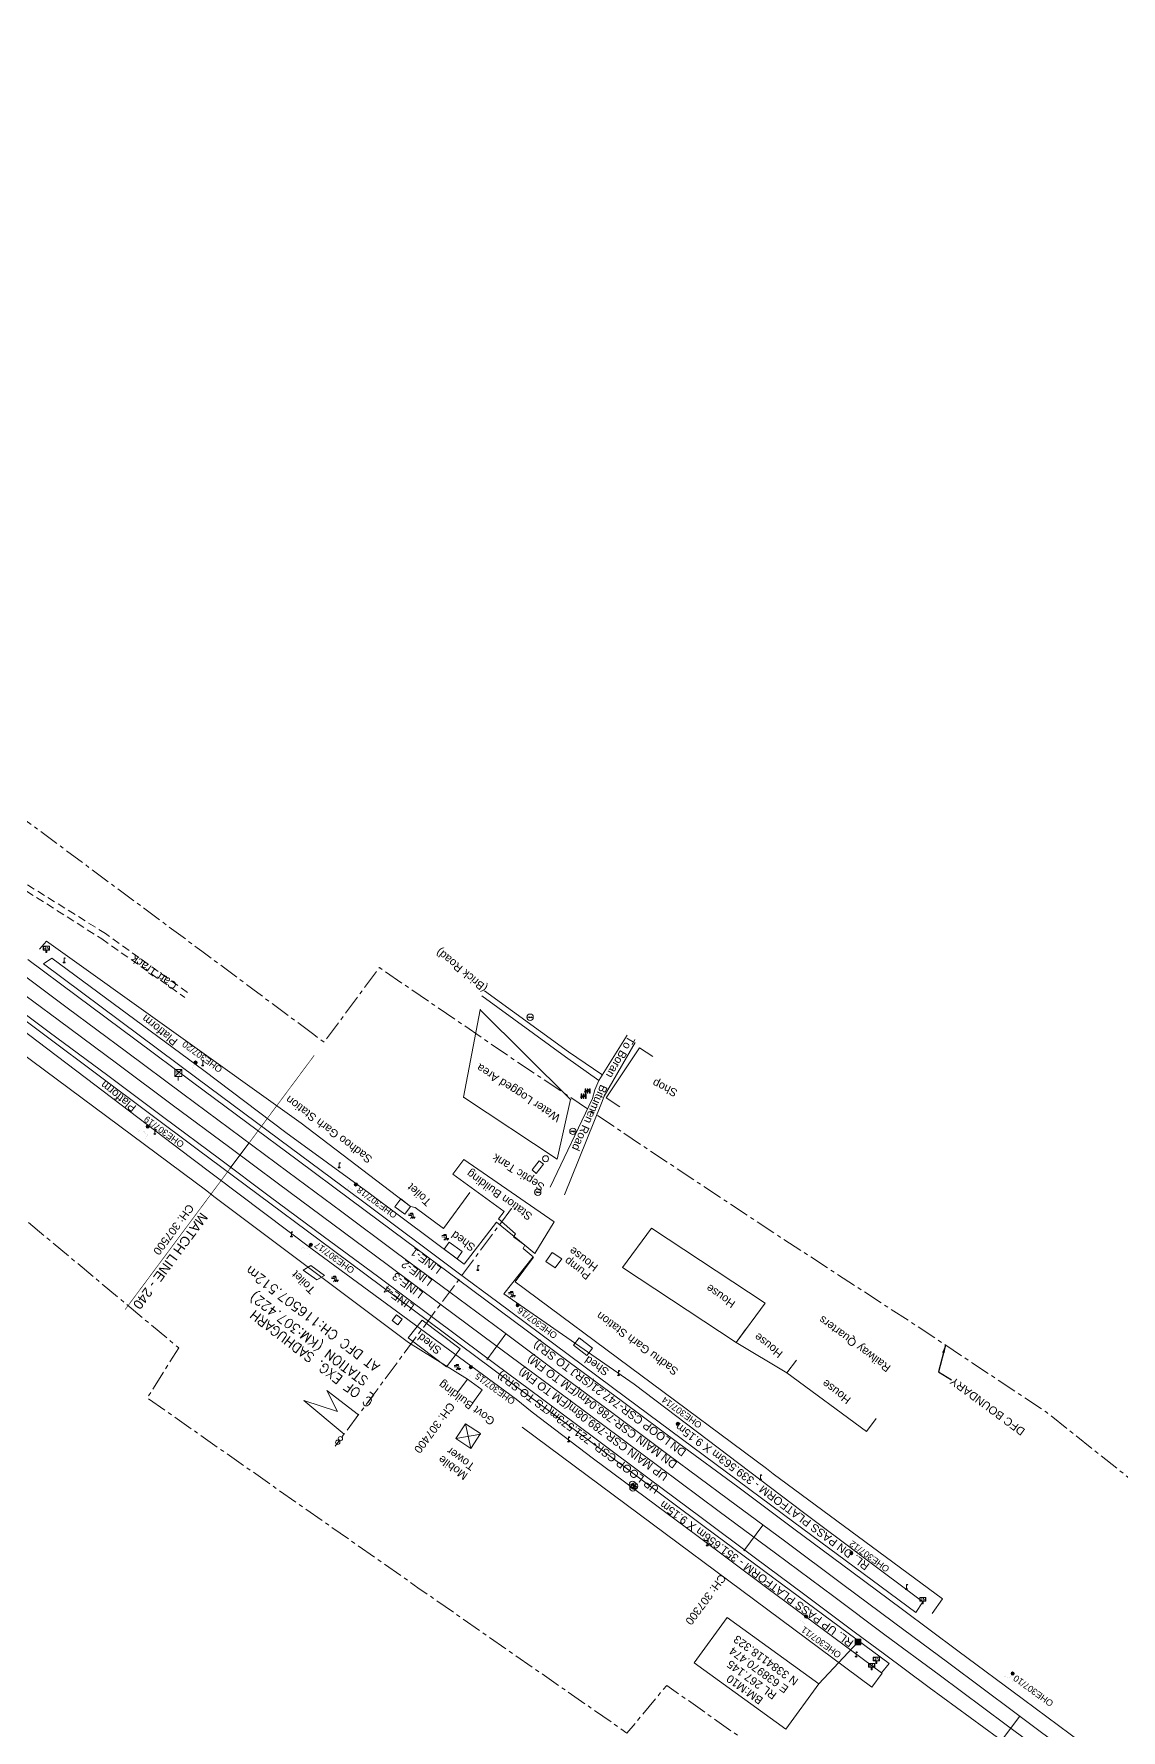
# Model space of a CAD drawing. Header units: metres. Extents: x 628572 to 650094, y 3375792 to 3391117.
# Drawn here: x 638713 to 639053, y 3384091 to 3384621 of the extents above; entities that cross this region are included whole.
import ezdxf
from ezdxf.enums import TextEntityAlignment as Align

# ---------------------------------------------------------------- set-up
doc = ezdxf.new("R2010")
doc.units = ezdxf.units.M
doc.header["$MEASUREMENT"] = 0
for name, pattern in [('CENTER', [2, 1.25, -0.25, 0.25, -0.25]), ('DASHED', [0.75, 0.5, -0.25]), ('PHANTOM2', [1.25, 0.625, -0.125, 0.125, -0.125, 0.125, -0.125])]:
    doc.linetypes.add(name, pattern=pattern)
for name, color, linetype, lineweight in [('Bench_Mark', 7, 'Continuous', 0), ('Cart Track', 34, 'Continuous', 0), ('Commercial Building Pucca', 251, 'Continuous', 0), ('DFCC BOUNDARY', 6, 'CENTER', 0), ('Electric Pole', 251, 'Continuous', 0), ('Existing Chainage', 7, 'Continuous', 0), ('Existing IR Track', 143, 'Continuous', 0), ('Existing Railway Boundary', 7, 'CENTER', 0), ('Govt buliding', 251, 'Continuous', 0), ('Grill', 251, 'Continuous', 0), ('Lamp_Post', 7, 'Continuous', 0), ('MATCH LINE', 7, 'Continuous', 0), ('Name Board', 251, 'Continuous', 0), ('OHE MAST', 8, 'Continuous', 0), ('Platform', 251, 'Continuous', 0), ('Residential Building Pucca', 251, 'Continuous', 0), ('Residential Building Semipucca', 251, 'Continuous', 0), ("SADHUGARH STN SRJ's", 251, 'Continuous', 0), ('Shed', 251, 'Continuous', 0), ('Subroad Edge', 34, 'Continuous', 0), ('Tank', 7, 'Continuous', 0), ('Tap', 8, 'Continuous', 0), ('Text', 251, 'Continuous', 0), ('TOPOSTYLEREMARK', 251, 'Continuous', 0), ('Tower', 7, 'Continuous', 0), ('Transformer', 251, 'Continuous', 0), ('Water Logged Area', 5, 'Continuous', 0), ('WL', 7, 'Continuous', 0)]:
    doc.layers.add(name, color=color, linetype=linetype, lineweight=lineweight)
doc.styles.add('CUT-FILL', font='cut-fill.shx', dxfattribs={"height": 2})
doc.styles.add('NB', font='swissbo.ttf', dxfattribs={"height": 1.5})
doc.styles.add('notes', font='romans.shx', dxfattribs={"height": 2})
doc.styles.add('ROMANT', font='romant__.ttf')
doc.styles.get("Standard").update_dxf_attribs({"font": 'arial.ttf'})
doc.styles.add('Style-Arial', font='arial.ttf')
doc.styles.add('Text', font='arial.ttf', dxfattribs={"height": 2})
doc.dimstyles.new('ISO-25', dxfattribs={"dimtxt": 2.5, "dimasz": 2.5, "dimexe": 1.25, "dimexo": 0.625, "dimtad": 1, "dimtxsty": 'Standard', "dimcen": 2.5, "dimadec": 0, "dimazin": 0, "dimtfac": 1, "dimtmove": 0, "dimatfit": 3, "dimfxl": 1, "dimarcsym": 0})

# ---------------------------------------------------------------- blocks, each defined once
blk = doc.blocks.new('EP')
blk.add_hatch(color=8).paths.add_polyline_path([(0.31, -0.24), (0.31, 0), (-0.31, -0.19), (-0.31, 0.07), (-0.93, -0.01), (-0.21, 0.16), (-0.21, -0.05), (0.43, 0.15), (0.41, -0.1), (0.94, -0.01)])
at = {"color": 8}
for p, q in [((-0.93, -0.01), (-0.21, 0.16)), ((-0.31, 0.07), (-0.93, -0.01)), ((-0.31, -0.19), (-0.31, 0.07)), ((0.31, 0), (-0.31, -0.19)), ((-0.21, 0.16), (-0.21, -0.05)), ((-0.21, -0.05), (0.43, 0.15)), ((0.31, -0.24), (0.31, 0)), ((0.43, 0.15), (0.41, -0.1)), ((0.94, -0.01), (0.31, -0.24)), ((0.41, -0.1), (0.94, -0.01))]:
    blk.add_line(p, q, dxfattribs=at)
blk.add_circle((0, 0), 1, dxfattribs=at)
blk = doc.blocks.new('LP')
at = {"flags": 128}
for points in [[(0, 0), (0, 1.5)], [(0.25, 1.35), (0.44, 1.35)]]:
    blk.add_lwpolyline(points, dxfattribs=at)
for centre, radius, start, end in [((0.07, 0.99), 0.519, 57.6425, 97.3165), ((0.34, 1.33), 0.094, 11.7012, 168.0476)]:
    blk.add_arc(centre, radius, start, end)
at = {"extrusion": (0, 0, -1)}
blk.add_ellipse((0, 0.01), major_axis=(0.308, 0), ratio=0.400495, dxfattribs=at)
blk.add_ellipse((0.35, 1.36), major_axis=(0.0017, 0.0438), ratio=0.461056, start_param=1.74022, end_param=4.575836)
blk = doc.blocks.new('NB')
for p, q in [((-0.98, 0.82), (-0.98, 1.98)), ((-0.98, 1.98), (0.98, 1.98)), ((-0.98, 0.82), (0.98, 0.82)), ((-0.13, 0.82), (-0.13, 0)), ((-0.13, 0), (0.13, 0)), ((0.13, 0.82), (0.13, 0)), ((0.98, 1.98), (0.98, 0.82))]:
    blk.add_line(p, q)
at = {"style": 'NB', "width": 1.025371}
blk.add_text('NB', height=0.988, rotation=180, dxfattribs=at).set_placement((-0.02, 1.38), align=Align.MIDDLE_CENTER)
blk = doc.blocks.new('TAP')
at = {"layer": 'Tap', "color": 8}
for p, q in [((-0.32, 0), (0.32, 0)), ((-1.01, -0.33), (0.24, -0.33)), ((-1.01, -0.75), (-0.18, -0.75)), ((-0.37, -0.12), (-0.37, -0.05)), ((-0.1, -0.17), (-0.32, -0.17)), ((-0.05, -0.22), (-0.05, -0.33)), ((0.03, -0.95), (0.03, -1.32)), ((0.03, -1.32), (0.45, -1.32)), ((0.05, -0.22), (0.05, -0.33)), ((0.1, -0.17), (0.32, -0.17)), ((0.37, -0.12), (0.37, -0.05)), ((0.45, -0.54), (0.45, -1.32))]:
    blk.add_line(p, q, dxfattribs=at)
at = {"layer": 'Tap', "color": 8, "linetype": 'DASHED'}
for p, q in [((-0.37, -1.72), (0.03, -1.32)), ((0.24, -1.32), (0.24, -1.72)), ((0.85, -1.72), (0.45, -1.32))]:
    blk.add_line(p, q, dxfattribs=at)
at = {"layer": 'Tap', "color": 8}
for centre, radius, start, end in [((-0.32, -0.05), 0.0499, 90, 180), ((0.32, -0.05), 0.0499, 0, 90), ((-0.32, -0.12), 0.0499, 180, 270), ((-0.18, -0.95), 0.208, 0, 90), ((-0.1, -0.22), 0.0499, 0, 90), ((0.1, -0.22), 0.0499, 90, 180), ((0.24, -0.54), 0.208, 0, 90), ((0.32, -0.12), 0.0499, 270, 0)]:
    blk.add_arc(centre, radius, start, end, dxfattribs=at)
at = {"layer": 'Tap', "color": 8, "ltscale": 5, "style": 'notes'}
blk.add_text('TAP', height=0.25, rotation=180, dxfattribs=at).set_placement((1.12, -1.15, -147.73))
blk = doc.blocks.new('TRF')
blk.add_hatch(color=256).paths.add_polyline_path([(-0.18, -0.39), (0.02, 0.04), (-0.98, -0.29), (0.38, 0.42), (0.22, -0.04), (0.98, 0.09)])
for p, q in [((-0.69, 0.72), (-0.69, -0.72)), ((-0.52, 0.72), (-0.69, 0.72)), ((-0.52, -0.72), (-0.52, 0.72)), ((0, 0.72), (0, -0.72)), ((0.17, 0.72), (0, 0.72)), ((0.17, -0.72), (0.17, 0.72)), ((0.7, 0.72), (0.7, -0.72)), ((0.87, 0.72), (0.7, 0.72)), ((0.87, -0.72), (0.87, 0.72)), ((-0.69, -0.72), (-0.52, -0.72)), ((0, -0.72), (0.17, -0.72)), ((0.7, -0.72), (0.87, -0.72))]:
    blk.add_line(p, q)
at = {"flags": 128}
blk.add_lwpolyline([(0.22, -0.04), (0.38, 0.42), (-0.98, -0.29), (0.02, 0.04), (-0.18, -0.39), (0.98, 0.09), (0.22, -0.04)], close=True, dxfattribs=at)
blk = doc.blocks.new('WL')
at = {"layer": 'WL'}
for p, q in [((1.07, 3.42), (-1.06, 3.42)), ((-1.06, 3.42), (-1.06, 1.29)), ((-1.06, 1.29), (1.07, 1.29)), ((0, 1.29), (0, 0)), ((1.07, 1.29), (1.07, 3.42))]:
    blk.add_line(p, q, dxfattribs=at)
at = {"layer": 'WL', "flags": 128}
blk.add_lwpolyline([(-1.06, 1.29), (1.07, 3.42)], dxfattribs=at)
at = {"layer": 'WL', "char_height": 0.739, "attachment_point": 7, "rotation": 180, "line_spacing_factor": 0.6, "style": 'CUT-FILL'}
for s, insert in [('W', (-0.02, 2.94)), ('L', (0.5, 1.93))]:
    blk.add_mtext(s, dxfattribs=dict(at, insert=insert))
blk = doc.blocks.new('BM')
blk.add_hatch(color=256).paths.add_polyline_path([(-0.88, -0.88), (-0.88, 0.88), (0.88, 0.88), (0.88, -0.88)])
for p, q in [((0.88, 0.88), (-0.88, 0.88)), ((-0.88, 0.88), (-0.88, -0.88)), ((0.88, -0.88), (0.88, 0.88)), ((-0.88, -0.88), (0.88, -0.88))]:
    blk.add_line(p, q)
blk = doc.blocks.new('OHE MAST')
h = blk.add_hatch(color=256)
edge = h.paths.add_edge_path()
edge.add_arc((0, 0), 0.514, 0, 360)
at = {"const_width": 0.01, "flags": 128}
for points in [[(1.5, 3.5), (1.5, 2), (-1.5, 2), (-1.5, 3.5)], [(0, 2), (0, 0)]]:
    blk.add_lwpolyline(points, dxfattribs=at)
blk.add_circle((0, 0), 0.514)

msp = doc.modelspace()

# ---------------------------------------------------------------- linework, layer by layer
at = {"layer": 'Cart Track', "color": 88, "linetype": 'DASHED', "ltscale": 5}
for points in [[(638567.4901, 3384478.2548), (638566.9191, 3384454.8587), (638577.3276, 3384444.3359), (638642.2774, 3384397.5115), (638688.5458, 3384366.8863), (638734.1774, 3384337.8804), (638760.1681, 3384319.6063)], [(638761.0148, 3384321.1659), (638735.3783, 3384339.52), (638689.567, 3384368.2265), (638643.2486, 3384398.8618), (638578.4132, 3384445.4939), (638570.0579, 3384453.4241), (638570.4374, 3384478.2203)]]:
    msp.add_lwpolyline(points, dxfattribs=at)
at = {"layer": 'Commercial Building Pucca', "flags": 128}
msp.add_lwpolyline([(638895.9877, 3384285.4458), (638891.8132, 3384288.1957), (638902.1492, 3384303.8865), (638906.3238, 3384301.1365)], dxfattribs=at)
at = {"layer": 'DFCC BOUNDARY', "ltscale": 5, "flags": 128}
for points in [[(638800.4356, 3384308.0183), (638800.0709, 3384308.2903), (638782.9098, 3384321.0311), (638765.4346, 3384334.0645), (638746.7681, 3384347.8893), (638731.6626, 3384359.1392), (638714.8066, 3384371.6463), (638702.9844, 3384380.333), (638686.8607, 3384392.3553), (638671.2432, 3384403.9352), (638654.9377, 3384416.0699), (638633.31, 3384432.0831), (638616.9435, 3384444.2364), (638598.9144, 3384457.6713), (638582.2593, 3384470.0107), (638567.7486, 3384480.8537), (638550.9406, 3384493.3327), (638542.8429, 3384499.3068), (638525.605, 3384512.1591), (638512.7428, 3384521.713), (638504.2228, 3384528.0973), (638522.1163, 3384552.1771), (638518.1846, 3384555.1232), (638514.2321, 3384558.034), (638502.8078, 3384566.537), (638489.0841, 3384576.7696), (638484.2493, 3384580.3202), (638469.0821, 3384591.6224), (638453.673, 3384603.0822), (638442.7887, 3384611.1681), (638436.9671, 3384615.5207), (638433.1239, 3384618.3643), (638422.6768, 3384626.15), (638421.7616, 3384626.841), (638416.9885, 3384630.396), (638413.1012, 3384633.2849), (638408.3574, 3384636.8252), (638390.9872, 3384649.7597), (638375.2051, 3384661.4992), (638359.3145, 3384673.3195), (638342.4009, 3384685.9192), (638325.1097, 3384698.8001), (638312.4131, 3384708.2627), (638299.5727, 3384717.8325), (638283.421, 3384729.8812), (638267.2814, 3384741.9209), (638251.6382, 3384753.5751), (638235.9993, 3384765.2261), (638224.0076, 3384774.1592), (638212.0144, 3384783.0934), (638207.7475, 3384786.2668), (638203.5953, 3384789.3812), (638201.3188, 3384791.0703), (638183.4175, 3384766.9966), (638170.7093, 3384776.4258), (638155.9545, 3384787.3756), (638141.3247, 3384798.3001), (638126.6118, 3384809.2868), (638111.8422, 3384820.247), (638097.0315, 3384831.2376), (638082.1528, 3384842.145), (638067.464, 3384852.9132), (638051.7008, 3384864.6071), (638035.8973, 3384876.3309), (638021.4774, 3384887.0878), (638006.9332, 3384897.9374), (637991.016, 3384909.7218), (637975.1911, 3384921.438), (637959.0599, 3384933.4393), (637942.934, 3384945.4368), (637927.2777, 3384957.0663), (637896.6047, 3384979.8664), (637881.4445, 3384991.1435), (637866.0852, 3385002.5538), (637850.6639, 3385014.01), (637835.2895, 3385025.4333), (637819.8923, 3385036.8737), (637804.6903, 3385048.163), (637789.5352, 3385059.4175), (637773.3954, 3385071.4282), (637757.1659, 3385083.5056), (637741.3046, 3385095.2664), (637725.4311, 3385107.0364), (637708.0351, 3385119.9738), (637693.5501, 3385130.7463), (637676.8901, 3385143.1092), (637663.2517, 3385153.2332), (637647.9996, 3385164.5636), (637617.174, 3385187.4675), (637616.877, 3385187.6879), (637600.9579, 3385199.5024), (637585.8584, 3385210.7298), (637570.6517, 3385222.0369), (637537.9694, 3385246.2774), (637522.2745, 3385257.9344), (637506.6669, 3385269.5267), (637479.5547, 3385289.98), (637466.4628, 3385299.5728), (637446.4408, 3385314.3812), (637438.6568, 3385320.3072), (637421.6722, 3385332.9187), (637405.0042, 3385345.2944), (637391.3085, 3385355.4492), (637377.8187, 3385365.4512), (637362.1473, 3385377.0924), (637346.5681, 3385388.6652), (637330.1083, 3385400.8842), (637313.6382, 3385413.1108), (637298.0148, 3385424.704), (637282.3872, 3385436.3004), (637266.9825, 3385447.7133), (637251.5791, 3385459.1253), (637235.8659, 3385470.8031), (637220.0563, 3385482.5526), (637205.6315, 3385493.266), (637191.1464, 3385504.0243), (637174.5115, 3385516.3649), (637157.9133, 3385528.6782), (637120.7262, 3385556.2716), (637104.0968, 3385568.6199), (637087.4257, 3385580.9991), (637070.6661, 3385593.4508), (637053.8324, 3385605.9673), (637034.2942, 3385620.4796), (637014.7653, 3385634.9851), (636998.1564, 3385647.3079), (636981.6015, 3385659.5906), (636969.1935, 3385668.7954), (636949.2535, 3385683.5931), (636936.4575, 3385693.0907), (636916.0981, 3385708.2022), (636899.9485, 3385720.1875), (636883.8755, 3385732.116), (636866.7664, 3385744.807), (636849.7275, 3385757.446), (636833.4569, 3385769.5225), (636817.1829, 3385781.6015), (636801.7437, 3385793.0709), (636786.3029, 3385804.5415), (636767.6725, 3385818.3509), (636749.0781, 3385832.1337), (636730.7948, 3385845.6945), (636712.5357, 3385859.2373), (636690.971, 3385875.2246), (636669.5582, 3385891.0993), (636647.3051, 3385907.5924), (636636.2611, 3385915.7926), (636652.5971, 3385937.795)], [(639330.3344, 3383899.5156), (639318.2605, 3383908.4746), (639330.1698, 3383924.5422), (639289.9442, 3383954.1409), (639249.4413, 3383983.465), (639208.9797, 3384012.5713), (639168.287, 3384041.646), (639127.3545, 3384070.5066), (639086.9912, 3384100.02), (639106.7272, 3384126.468), (639106.7272, 3384126.468), (639068.4496, 3384158.8483), (639029.3258, 3384190.0243), (638987.5451, 3384217.7937), (638945.5622, 3384245.1274), (638903.8458, 3384272.8226), (638862.2382, 3384300.6609), (638820.952, 3384328.8942), (638803.642, 3384305.6269), (638800.4356, 3384308.0183)]]:
    msp.add_lwpolyline(points, dxfattribs=at)
at = {"layer": 'Existing Chainage', "color": 7, "linetype": 'Continuous', "lineweight": 13, "flags": 128}
for points in [[(638774.2464, 3384266.1147), (638780.2154, 3384274.1379)], [(638854.5038, 3384206.4541), (638860.4701, 3384214.4792)], [(638934.7567, 3384146.7933), (638940.7233, 3384154.8183)], [(639014.9891, 3384087.1247), (639020.9653, 3384095.1425)]]:
    msp.add_lwpolyline(points, dxfattribs=at)
at = {"layer": 'Existing IR Track'}
for points in [[(638711.136, 3384331.4027), (638726.1682, 3384320.1586), (638744.9951, 3384306.2249), (638762.5913, 3384293.0972), (638779.5128, 3384280.5411), (638795.2377, 3384268.8267), (638812.0156, 3384256.3986), (638829.0753, 3384243.6982), (638845.6656, 3384231.3991), (638862.7436, 3384218.6884), (638880.2311, 3384205.7088), (638896.864, 3384193.3871), (638914.4477, 3384180.3103), (638932.8699, 3384166.6913), (638950.4143, 3384153.6113), (638968.5144, 3384140.1996), (638984.3646, 3384128.3992), (639001.6687, 3384115.5685), (639022.1876, 3384100.3468), (639040.3753, 3384086.7935)], [(639013.9678, 3384088.42), (638992.6772, 3384104.0791), (638978.3197, 3384114.7664), (638969.7072, 3384121.1312), (638953.82, 3384133.0491), (638938.0197, 3384144.8114), (638921.4725, 3384157.1141), (638905.2147, 3384169.2526), (638888.6083, 3384181.6208), (638871.4781, 3384194.4284), (638853.7037, 3384207.6418), (638837.2182, 3384219.9407), (638820.3206, 3384232.4957), (638803.8252, 3384244.7589), (638786.53, 3384257.5702), (638770.9923, 3384269.1603), (638753.588, 3384282.1123), (638736.0672, 3384295.1665), (638717.8159, 3384308.7087), (638702.242, 3384320.3199)]]:
    msp.add_lwpolyline(points, dxfattribs=at)
at = {"layer": 'Existing IR Track', "flags": 128}
for points in [[(639037.7036, 3384082.6663), (639019.433, 3384096.2846), (638998.7852, 3384111.6764), (638981.5095, 3384124.4843), (638965.7129, 3384136.2533), (638947.4306, 3384149.8314), (638929.9645, 3384162.8174), (638911.4959, 3384176.5414), (638893.9092, 3384189.6313), (638877.3338, 3384201.9418), (638859.7747, 3384214.9962), (638842.8999, 3384227.5485), (638826.2202, 3384239.9226), (638809.2223, 3384252.6153), (638792.3709, 3384265.0947), (638759.5661, 3384289.5002), (638741.9794, 3384302.5731), (638723.35, 3384316.3861), (638708.3865, 3384327.5611)], [(639035.0014, 3384078.8373), (639016.7727, 3384092.398), (638995.8262, 3384107.9876), (638978.8633, 3384120.5643), (638962.8526, 3384132.4732), (638944.6254, 3384146.0035), (638927.0715, 3384159.0863), (638908.6302, 3384172.7647), (638891.0795, 3384185.847), (638874.4579, 3384198.1417), (638856.8927, 3384211.2218), (638840.2602, 3384223.6355), (638823.328, 3384236.2056), (638806.3969, 3384248.7617), (638789.3807, 3384261.3737), (638773.8041, 3384272.9907), (638756.6427, 3384285.7318), (638739.1881, 3384298.7499), (638720.5338, 3384312.5656), (638705.4126, 3384323.8272)]]:
    msp.add_lwpolyline(points, dxfattribs=at)
at = {"layer": 'Existing Railway Boundary', "ltscale": 5, "flags": 128}
msp.add_lwpolyline([(631983.38, 3389039.032), (631997.7807, 3389029.4226), (631998.0481, 3389028.4172), (632017.689, 3389013.381), (632054.7643, 3388986.9088), (632106.6339, 3388955.856), (632154.9467, 3388925.0992), (632230.8669, 3388875.9972), (632261.2753, 3388857.0709), (632290.5359, 3388840.2738), (632385.6616, 3388776.6365), (632400.5735, 3388766.5357), (632397.5375, 3388762.1235), (632395.5364, 3388759.1088), (632389.2973, 3388750.367), (632386.7075, 3388746.9674), (632380.0799, 3388739.4039), (632361.8258, 3388715.063), (632365.1364, 3388712.5802), (632373.8273, 3388706.8724), (632388.4278, 3388697.2834), (632403.5607, 3388687.3436), (632418.7904, 3388677.3402), (632434.5002, 3388667.0345), (632450.2517, 3388656.7014), (632466.7864, 3388645.8571), (632483.3195, 3388635.0137), (632501.7611, 3388622.9148), (632520.2525, 3388610.7831), (632536.8197, 3388599.9238), (632553.3588, 3388589.0829), (632565.8495, 3388580.885), (632578.4671, 3388572.604), (632596.9196, 3388560.5289), (632615.4939, 3388548.3741), (632635.6038, 3388535.295), (632652.8405, 3388523.9973), (632669.9946, 3388512.743), (632686.4084, 3388501.9869), (632696.8068, 3388495.1588), (632732.8678, 3388550.0585), (632815.552, 3388494.313), (632865.8266, 3388462.6693), (632954.7858, 3388408.1832), (633025.1519, 3388369.9037), (633056.7277, 3388353.8904), (633065.1399, 3388349.0145), (633088.5914, 3388328.9973), (633152.5885, 3388273.22), (633202.5468, 3388242.3953), (633264.4413, 3388204.6969), (633318.529, 3388171.7998), (633353.1394, 3388148.7029), (633406.9301, 3388112.3266), (633420.502, 3388103.4378), (633436.8123, 3388092.7008), (633466.2362, 3388073.356), (633479.8402, 3388064.4269), (633497.3225, 3388052.9837), (633514.7073, 3388041.6043), (633531.7969, 3388030.3277), (633546.129, 3388020.9518), (633562.4852, 3388010.2117), (633576.5949, 3388000.9466), (633594.4174, 3387989.2137), (633606.8568, 3387981.0241), (633607.7091, 3387982.3188), (633610.8424, 3387980.256), (633626.8506, 3387969.7582), (633642.9494, 3387959.201), (633660.1619, 3387947.8844), (633677.4438, 3387936.5221), (633693.0899, 3387926.2037), (633708.7685, 3387915.8637), (633726.0343, 3387904.4973), (633743.3468, 3387893.1002), (633758.2779, 3387883.3197), (633773.1647, 3387873.5681), (633789.2894, 3387862.9617), (633805.4356, 3387852.3412), (633820.4764, 3387842.4668), (633835.4704, 3387832.6232), (633852.0416, 3387821.7432), (633886.4734, 3387799.1411), (633904.4207, 3387787.3621), (633919.3393, 3387777.5707), (633934.3023, 3387767.7502), (633949.6629, 3387757.6969), (633964.9235, 3387747.7091), (633980.0551, 3387737.7098), (633995.2041, 3387727.6988), (634012.3387, 3387716.4289), (634029.3333, 3387705.2512), (634045.5362, 3387694.5849), (634061.6293, 3387683.9862), (634078.9907, 3387672.5929), (634096.3149, 3387661.224), (634113.1506, 3387650.1721), (634130.0059, 3387639.1072), (634145.8823, 3387628.6414), (634161.8963, 3387618.085), (634177.8703, 3387607.6107), (634193.7633, 3387597.1895), (634209.9993, 3387586.506), (634226.097, 3387575.9134), (634243.1652, 3387564.6955), (634260.1615, 3387553.5249), (634275.6177, 3387543.3646), (634291.1318, 3387533.1662), (634296.8083, 3387529.4449), (634291.9143, 3387522.0113), (634301.9583, 3387515.4268), (634317.7028, 3387505.1053), (634344.1271, 3387487.7818), (634370.6963, 3387470.3636), (634386.1901, 3387460.3813), (634401.9429, 3387450.229), (634426.4972, 3387434.0857), (634451.3792, 3387417.727), (634475.9114, 3387401.5928), (634500.3759, 3387385.5031), (634523.6732, 3387370.1555), (634547.0997, 3387354.7227), (634564.8006, 3387343.068), (634582.571, 3387331.3674), (634601.3879, 3387318.9723), (634620.2858, 3387306.5238), (634639.3106, 3387294.0156), (634658.1243, 3387281.6461), (634679.4814, 3387267.2836), (634702.026, 3387254.0413), (634712.9167, 3387246.4104), (634726.0042, 3387238.4627), (634737.8854, 3387230.0656), (634750.9438, 3387221.7267), (634764.9008, 3387212.4131), (634775.612, 3387204.6159), (634789.3703, 3387195.959), (634801.4607, 3387188.869), (634814.7172, 3387180.8194), (634815.4987, 3387180.2694), (634827.9598, 3387171.3498), (634840.5994, 3387164.128), (634854.2176, 3387155.5292), (634871.8787, 3387143.9515), (634877.6173, 3387139.7695), (634887.5373, 3387132.4757), (634902.4262, 3387121.5277), (634921.3448, 3387107.4791), (634940.6674, 3387093.1306), (634962.2421, 3387077.0753), (634984.1126, 3387060.8), (635000.5185, 3387048.6195), (635017.0238, 3387036.3652), (635035.7455, 3387022.426), (635054.4369, 3387008.5092), (635082.1937, 3386987.9155), (635109.8573, 3386967.3911), (635134.2436, 3386949.2611), (635158.5309, 3386931.2047), (635180.7563, 3386914.7058), (635202.7867, 3386898.3516), (635206.1213, 3386895.8016), (635211.1242, 3386892.0437), (635230.1367, 3386877.9281), (635249.207, 3386863.7701), (635270.9723, 3386847.61), (635292.819, 3386831.3895), (635313.1117, 3386816.3456), (635333.3618, 3386801.3334), (635352.372, 3386787.2182), (635371.5331, 3386772.9909), (635390.4616, 3386758.9197), (635409.8226, 3386744.527), (635427.2062, 3386731.6093), (635445.0434, 3386718.3546), (635461.6171, 3386706.0794), (635478.4695, 3386693.5976), (635493.4196, 3386682.4884), (635508.6023, 3386671.2062), (635518.0063, 3386664.2196), (635527.5618, 3386657.1206), (635543.461, 3386645.2907), (635559.7145, 3386633.1978), (635591.676, 3386610.2688), (635606.0755, 3386599.5015), (635620.6466, 3386588.6057), (635636.5434, 3386576.7606), (635652.3995, 3386564.9458), (635668.2493, 3386553.1365), (635683.9787, 3386541.4169), (635700.2614, 3386528.9886), (635716.7419, 3386516.4094), (635732.9183, 3386504.3569), (635749.0007, 3386492.3748), (635764.9276, 3386480.5277), (635780.91, 3386468.6394), (635796.8963, 3386456.7694), (635812.8908, 3386444.8934), (635829.3631, 3386432.6938), (635845.7912, 3386420.527), (635861.6814, 3386408.7334), (635877.6317, 3386396.8953), (635893.2055, 3386385.3425), (635908.8769, 3386373.7174), (635925.058, 3386361.6972), (635941.2668, 3386349.6564), (635956.6865, 3386338.1889), (635972.0823, 3386326.7391), (635987.7899, 3386315.0493), (636003.5308, 3386303.3347), (636019.0977, 3386291.765), (636034.6476, 3386280.2079), (636050.7681, 3386268.2256), (636066.8961, 3386256.2378), (636083.1084, 3386244.1987), (636099.3561, 3386232.1333), (636114.134, 3386221.1471), (636147.8198, 3386196.1265), (636166.7058, 3386182.1085), (636182.4635, 3386170.4111), (636198.2037, 3386158.7268), (636214.3364, 3386146.7471), (636230.3919, 3386134.8247), (636230.9614, 3386134.4025), (636228.154, 3386130.995), (636300.9317, 3386076.4069), (636382.1931, 3386014.4435), (636463.0816, 3385952.0584), (636544.2755, 3385889.3268), (636568.8921, 3385871.1182), (636613.4471, 3385839.7025), (636628.0709, 3385853.6506), (636650.5128, 3385835.4717), (636693.9069, 3385800.1065), (636686.7095, 3385790.4003), (636696.0629, 3385782.3378), (636710.473, 3385769.9165), (636766.0138, 3385726.4206), (636849.4668, 3385668.9836), (636931.64, 3385608.8479), (637013.8419, 3385548.1951), (637096.6082, 3385488.6336), (637121.9489, 3385470.2058), (637176.9181, 3385426.1737), (637258.1753, 3385363.4078), (637340.1494, 3385301.7514), (637422.2947, 3385241.0852), (637447.0788, 3385223.2045), (637528.2227, 3385160.8768), (637610.9552, 3385100.7612), (637694.8717, 3385041.953), (637753.3499, 3385002.2846), (637771.5944, 3384989.982), (637771.5944, 3384979.4924), (637852.0915, 3384922.0343), (637935.0162, 3384862.0714), (637993.4351, 3384821.4573), (638019.0158, 3384803.2052), (638102.4107, 3384745.0584), (638178.9785, 3384688.3398), (638237.6603, 3384636.8079), (638344.701, 3384557.2221), (638427.4112, 3384496.8586), (638508.4228, 3384435.5926), (638565.3238, 3384391.9743), (638589.782, 3384373.2765), (638631.8324, 3384337.8543), (638619.2503, 3384320.7689), (638700.6253, 3384258.2275), (638758.2306, 3384210.1286), (638748.4263, 3384194.4881), (638832.9819, 3384135.241), (638898.2751, 3384089.8354), (638910.685, 3384104.7359), (638994.0238, 3384045.8483), (639077.2216, 3383986.384), (639102.1383, 3383968.0886), (639159.8745, 3383926.5901), (639184.8741, 3383908.5552), (639242.6613, 3383867.4991), (639268.1519, 3383849.1332), (639327.9549, 3383811.5106), (639354.2186, 3383795.0507), (639414.5653, 3383756.9689), (639440.0428, 3383739.3736), (639498.3493, 3383699.1058), (639523.8465, 3383681.6785), (639574.9736, 3383646.7331), (639583.1624, 3383652.0276), (639689.1575, 3383571.5368), (639770.3529, 3383510.1038), (639826.8338, 3383467.0843), (639851.6063, 3383448.3401), (639907.8381, 3383405.1303), (639928.7552, 3383389.2727), (639932.4136, 3383385.8226), (639987.4639, 3383341.8457), (640012.7135, 3383323.0928), (640093.1273, 3383262.0565), (640171.8725, 3383196.1592), (640228.3322, 3383153.381), (640311.5957, 3383095.2106), (640394.8641, 3383036.2274), (640477.4145, 3382977.0386), (640559.1827, 3382915.4685), (640665.4567, 3382835.3045), (640720.6935, 3382789.5682), (640744.1896, 3382769.9043), (640801.5333, 3382727.7921), (640884.497, 3382668.355), (640967.4181, 3382609.4811), (641049.3321, 3382547.9775), (641130.842, 3382487.0083), (641212.6929, 3382426.3203), (641295.2397, 3382366.2732), (641377.1032, 3382305.6407), (641458.6913, 3382244.4694), (641539.788, 3382182.3426), (641622.1383, 3382122.0097), (641702.364, 3382062.6427), (641784.5528, 3382001.6936), (641867.0132, 3381941.5198), (641973.939, 3381862.1361), (642047.1447, 3381806.5386), (642111.3474, 3381756.247), (642135.5451, 3381737.1522), (642191.6481, 3381692.8805), (642216.3665, 3381674.0919), (642297.8377, 3381612.4104), (642380.4062, 3381552.4772), (642463.3246, 3381492.4122), (642545.7114, 3381431.7783), (642627.5896, 3381371.9523), (642710.042, 3381311.7191), (642794.2249, 3381254.3826), (642875.8129, 3381193.2771), (642956.3456, 3381130.3141), (643036.4583, 3381067.3443), (643117.185, 3381004.8095), (643172.4593, 3380960.8682), (643197.158, 3380942.1115), (643255.3116, 3380901.5691), (643282.0179, 3380885.9855), (643340.0019, 3380844.3971), (643414.9945, 3380785.1482), (643451.8986, 3380756.7808), (643532.8037, 3380694.4612), (643535.2972, 3380692.6635), (643551.2784, 3380680.8194), (643567.3357, 3380668.919), (643583.0638, 3380657.2952), (643598.7082, 3380645.7333), (643614.3081, 3380634.1892), (643630.1523, 3380622.4653), (643650.0814, 3380608.0318), (643669.585, 3380593.9065), (643682.7179, 3380584.1884), (643695.5222, 3380574.7117), (643709.3225, 3380564.4893), (643722.9637, 3380554.3847), (643737.887, 3380543.3483), (643752.8235, 3380532.3022), (643768.2592, 3380520.8389), (643783.7331, 3380509.3472), (643799.7855, 3380497.4973), (643815.9413, 3380485.5714), (643832.7782, 3380473.1288), (643849.7289, 3380460.6021), (643866.059, 3380448.5159), (643882.3496, 3380436.4589), (643898.3816, 3380424.7148), (643914.2305, 3380413.1048), (643929.3278, 3380401.9147), (643944.4267, 3380390.7231), (643959.7518, 3380379.1349), (643975.3902, 3380367.3097), (643987.907, 3380358.1055), (644000.1603, 3380349.0958), (644017.4569, 3380336.3184), (644034.4669, 3380323.7528), (644046.4455, 3380314.9727), (644249.4258, 3380165.3983), (644621.007, 3379887.6965), (644676.9944, 3379845.4482), (644702.8645, 3379825.9912), (644738.6024, 3379799.4801), (644742.2817, 3379796.7418), (644771.2557, 3379773.8192), (644804.6479, 3379750.2058), (644834.554, 3379728.6172), (644848.5372, 3379718.5093), (644863.2911, 3379707.9396), (644878.1999, 3379697.2589), (644893.8111, 3379686.127), (644909.381, 3379675.0245), (644918.4816, 3379668.5863), (644935.1691, 3379656.7791), (644907.7997, 3379620.3367), (644936.8456, 3379598.666), (644961.4527, 3379618.4234), (645145.9779, 3379481.4776), (645154.4712, 3379493.1591), (645276.7247, 3379402.534), (645270.2115, 3379393.7381), (645468.3754, 3379252.8811), (645478.6859, 3379267.1096), (645498.5589, 3379252.3702), (645510.5872, 3379243.9988), (645510.5872, 3379243.9988), (645531.3517, 3379228.922), (645544.8911, 3379218.91), (645549.0311, 3379215.8257)], dxfattribs=at)
at = {"layer": 'Govt buliding', "flags": 128}
for points in [[(638859.9149, 3384252.7193), (638843.8699, 3384264.3808), (638847.3546, 3384268.9501), (638875.5354, 3384249.4894), (638869.5335, 3384239.6399), (638866.4047, 3384242.2402), (638862.8288, 3384244.8016), (638863.4732, 3384245.7938), (638858.1052, 3384250.3966), (638859.9149, 3384252.7193)], [(638875.8678, 3384235.112), (638872.8824, 3384237.0901), (638874.9082, 3384239.9694), (638877.9222, 3384237.9724), (638875.8678, 3384235.112)], [(638826.7278, 3384217.3058), (638828.073, 3384219.1021), (638826.3108, 3384220.4702), (638824.9656, 3384218.6739), (638826.7278, 3384217.3058)]]:
    msp.add_lwpolyline(points, close=True, dxfattribs=at)
msp.add_lwpolyline([(638845.4658, 3384196.3577), (638848.4009, 3384200.4042), (638853.0814, 3384197.0093), (638850.1463, 3384192.9628)], dxfattribs=at)
at = {"layer": 'Grill', "flags": 128}
for points in [[(638849.1315, 3384258.6699), (638840.9533, 3384247.4777), (638832.0575, 3384254.0096), (638830.6015, 3384254.2852), (638796.515, 3384280.3368), (638716.9745, 3384337.2076), (638714.7925, 3384334.6316)], [(638699.5335, 3384315.7269), (638696.743, 3384311.3138), (638767.0305, 3384259.2052), (638769.2196, 3384257.4321), (638830.0583, 3384211.7857), (638848.4009, 3384200.4042)], [(638869.0536, 3384238.4554), (638863.3736, 3384230.7582), (638941.8348, 3384172.4365), (638943.9053, 3384170.8147), (638996.8623, 3384131.8106), (638993.5743, 3384127.1448)], [(638865.5016, 3384185.3797), (638974.8108, 3384104.1297), (638978.0051, 3384108.5248)]]:
    msp.add_lwpolyline(points, dxfattribs=at)
at = {"layer": 'MATCH LINE', "linetype": 'PHANTOM2', "ltscale": 15, "const_width": 0.2}
msp.add_lwpolyline([(638800.5639, 3384301.4895), (638741.5515, 3384222.1678)], dxfattribs=at)
at = {"layer": 'Platform', "flags": 128}
for points in [[(638716.001, 3384330.1375), (638718.6338, 3384331.8766), (638766.0847, 3384296.7634), (638791.7216, 3384277.3685), (638817.7286, 3384258.4205), (638847.4478, 3384236.2499), (638857.4608, 3384249.4044), (638866.4047, 3384242.2402), (638865.8511, 3384241.1678), (638868.979, 3384238.6035), (638859.8161, 3384227.0449), (638900.5665, 3384198.7571), (638953.0388, 3384159.0334), (638990.7221, 3384130.8202), (638988.4994, 3384127.5364), (638950.4421, 3384155.7146), (638897.8351, 3384194.7468), (638857.9269, 3384224.4282), (638845.5276, 3384233.6233), (638815.6178, 3384255.9133), (638789.7775, 3384275.1388), (638763.9243, 3384294.4253), (638716.001, 3384330.1375)], [(638696.5197, 3384319.1507), (638698.1041, 3384321.4532), (638733.8588, 3384294.8305), (638764.0028, 3384272.2329), (638802.1006, 3384243.8777), (638865.6875, 3384196.5588), (638870.5266, 3384193.0125), (638890.1567, 3384178.3685), (638922.4347, 3384154.3309), (638944.1797, 3384138.246), (638980.2191, 3384111.5166), (638977.7303, 3384108.6094), (638941.9505, 3384135.1462), (638920.0951, 3384151.5054), (638887.781, 3384175.4681), (638868.6246, 3384190.0629), (638863.6338, 3384194.0735), (638799.9749, 3384240.9947), (638761.9655, 3384269.5656), (638732.0028, 3384292.2627), (638696.5197, 3384319.1507)]]:
    msp.add_lwpolyline(points, close=True, dxfattribs=at)
at = {"layer": 'Residential Building Pucca', "flags": 128}
msp.add_lwpolyline([(638932.3474, 3384211.8248), (638896.8426, 3384235.2525), (638905.9253, 3384247.4982), (638941.4343, 3384224.0676), (638932.3474, 3384211.8248)], close=True, dxfattribs=at)
for points in [[(638951.1949, 3384206.3501), (638948.2332, 3384202.3231), (638932.3474, 3384211.8248), (638935.3321, 3384215.8461)], [(638976.0767, 3384188.0508), (638973.115, 3384184.0237), (638948.2332, 3384202.3231), (638951.1949, 3384206.3501)]]:
    msp.add_lwpolyline(points, dxfattribs=at)
at = {"layer": 'Residential Building Semipucca', "flags": 128}
for points in [[(638830.6015, 3384254.2852), (638828.832, 3384251.9371), (638825.7733, 3384254.2003), (638827.626, 3384256.6587), (638830.6015, 3384254.2852)], [(638799.5421, 3384235.8668), (638803.7914, 3384232.7579), (638801.3424, 3384231.3433), (638797.0929, 3384234.4524), (638799.5421, 3384235.8668)]]:
    msp.add_lwpolyline(points, close=True, dxfattribs=at)
at = {"layer": "SADHUGARH STN SRJ's", "color": 7, "linetype": 'CENTER', "lineweight": 15, "ltscale": 5}
msp.add_line((638862.229, 3384253.6897), (638807.0756, 3384179.3965), dxfattribs=at)
at = {"layer": "SADHUGARH STN SRJ's", "color": 7, "lineweight": 15}
msp.add_lwpolyline([(638809.884, 3384183.157), (638797.3256, 3384193.6779), (638807.8469, 3384190.2732), (638804.5625, 3384196.8325), (638814.4197, 3384189.2383)], dxfattribs=at)
at = {"layer": "SADHUGARH STN SRJ's", "color": 7}
for centre in [(638807.9351, 3384180.6676), (638808.7514, 3384181.788)]:
    msp.add_circle(centre, 0.6717, dxfattribs=at)
at = {"layer": 'Shed', "flags": 128}
for points in [[(638845.2525, 3384237.953), (638846.8198, 3384240.2086), (638842.7611, 3384243.1891), (638841.1908, 3384240.9292), (638845.2525, 3384237.953)], [(638829.8761, 3384213.2988), (638834.241, 3384218.8347), (638846.2128, 3384209.7977), (638841.8479, 3384204.2618), (638829.8761, 3384213.2988)], [(638885.7513, 3384207.8022), (638881.5683, 3384211.017), (638883.3115, 3384213.2661), (638887.4946, 3384210.0513), (638885.7513, 3384207.8022)]]:
    msp.add_lwpolyline(points, close=True, dxfattribs=at)
at = {"layer": 'Subroad Edge', "flags": 128}
for points in [[(638889.4684, 3384293.6774), (638879.0839, 3384300.9958), (638852.9214, 3384320.1011)], [(638890.3887, 3384295.4847), (638880.0217, 3384302.5961), (638853.8051, 3384321.6476), (638853.7615, 3384321.6811)], [(638887.4617, 3384288.0366), (638888.2802, 3384290.692), (638889.4744, 3384293.6884), (638898.3758, 3384307.7941)], [(638890.3183, 3384286.5238), (638891.1147, 3384288.7333), (638900.8805, 3384305.4973)], [(638874.2973, 3384260.3695), (638887.4591, 3384288.0379)], [(638878.7883, 3384257.9338), (638890.3423, 3384286.5327)]]:
    msp.add_lwpolyline(points, dxfattribs=at)
at = {"layer": 'Tank', "flags": 128}
msp.add_lwpolyline([(638868.661, 3384265.7545), (638870.8226, 3384268.5545), (638872.1546, 3384267.4794), (638869.911, 3384264.5731), (638868.661, 3384265.7545)], close=True, dxfattribs=at)
at = {"layer": 'Tank'}
msp.add_circle((638872.8388, 3384269.2263), 0.9333, dxfattribs=at)
at = {"layer": 'TOPOSTYLEREMARK'}
msp.add_line((638970.474, 3384118.323), (638958.1539, 3384105.1637), dxfattribs=at)
at = {"layer": 'TOPOSTYLEREMARK', "linetype": 'Continuous', "flags": 128}
msp.add_lwpolyline([(638958.1539, 3384105.1637), (638947.8648, 3384091.0079), (638919.2644, 3384111.796), (638929.5534, 3384125.9518), (638958.1539, 3384105.1637)], close=True, dxfattribs=at)
at = {"layer": 'Tower', "flags": 128}
msp.add_lwpolyline([(638849.4875, 3384178.7462), (638844.8011, 3384181.7873), (638847.854, 3384186.4206), (638852.5404, 3384183.3795), (638849.4875, 3384178.7462)], close=True, dxfattribs=at)
for points in [[(638849.4875, 3384178.7462), (638847.854, 3384186.4206)], [(638844.8011, 3384181.7873), (638852.6089, 3384183.1774)]]:
    msp.add_lwpolyline(points, dxfattribs=at)
at = {"layer": 'Water Logged Area', "flags": 128}
msp.add_lwpolyline([(638847.2473, 3384288.4192), (638852.4215, 3384315.7293), (638880.6533, 3384287.6727), (638876.4753, 3384269.1244), (638847.2473, 3384288.4192)], close=True, dxfattribs=at)
at = {"layer": 'Water Logged Area'}
for p in [(638852.4215, 3384315.7293), (638847.2473, 3384288.4192), (638880.6533, 3384287.6727)]:
    msp.add_point(p, dxfattribs=at)

# ---------------------------------------------------------------- block references
at = {"layer": 'Bench_Mark'}
msp.add_blockref('BM', (638970.474, 3384118.323), dxfattribs=at)
at = {"layer": 'Electric Pole', "linetype": 'Continuous', "xscale": 0.9997814889991182, "yscale": 0.9997814889991182, "zscale": 0.9997814889991182, "rotation": 359.8566811297493}
for p in [(638868.0044, 3384313.4118), (638881.3833, 3384277.7641), (638870.4062, 3384258.7696), (638899.9964, 3384167.4932), (638900.1306, 3384166.3821), (638900.627, 3384166.9608)]:
    msp.add_blockref('EP', p, dxfattribs=at)
at = {"layer": 'Lamp_Post', "linetype": 'Continuous', "xscale": 0.9997814889991182, "yscale": 0.9997814889991182, "zscale": 0.9997814889991182, "rotation": 359.8566811297493}
for p in [(638722.4155, 3384330.4784), (638765.7276, 3384298.295), (638750.7543, 3384276.9161), (638808.3358, 3384266.4682), (638793.4261, 3384244.9082), (638851.6683, 3384234.4217), (638895.5926, 3384201.5529), (638879.9821, 3384180.8404), (638939.9736, 3384168.9999), (638923.3676, 3384148.4099), (638985.5921, 3384134.7711), (638969.8178, 3384113.6921)]:
    msp.add_blockref('LP', p, dxfattribs=at)
at = {"layer": 'Name Board', "linetype": 'Continuous', "xscale": 0.9997814889991182, "yscale": 0.9997814889991182, "zscale": 0.9997814889991182, "rotation": 359.8566811297493}
for p in [(638716.8934, 3384333.5836), (638990.6825, 3384130.1784), (638976.1491, 3384111.5708), (638974.6975, 3384109.6008)]:
    msp.add_blockref('NB', p, dxfattribs=at)
at = {"layer": 'OHE MAST', "color": 2, "rotation": 143.3908318566117}
for p in [(638763.5245, 3384299.2623), (638748.5766, 3384279.244), (638813.5934, 3384261.1852), (638799.4983, 3384242.3196), (638864.1193, 3384223.5029), (638849.506, 3384204.1457), (638914.1306, 3384186.3738), (638968.3611, 3384146.0598), (638954.2296, 3384126.2544), (639018.75, 3384108.4109)]:
    msp.add_blockref('OHE MAST', p, dxfattribs=at)
at = {"layer": 'Tap', "linetype": 'Continuous', "xscale": 0.9997814889991182, "yscale": 0.9997814889991182, "zscale": 0.9997814889991182, "rotation": 359.8566811297493}
for p in [(638831.0193, 3384252.2226), (638841.4572, 3384245.5189), (638806.9692, 3384232.529), (638862.2913, 3384227.7456), (638845.257, 3384204.9831)]:
    msp.add_blockref('TAP', p, dxfattribs=at)
at = {"layer": 'Transformer', "linetype": 'Continuous', "xscale": 0.9997814889991182, "yscale": 0.9997814889991182, "zscale": 0.9997814889991182, "rotation": 359.8566811297493}
for p in [(638884.6601, 3384288.7575), (638885.8989, 3384290.375)]:
    msp.add_blockref('TRF', p, dxfattribs=at)
at = {"layer": 'WL', "linetype": 'Continuous', "xscale": 0.9997814889991182, "yscale": 0.9997814889991182, "zscale": 0.9997814889991182, "rotation": 359.8566811297493}
msp.add_blockref('WL', (638758.1036, 3384293.6581), dxfattribs=at)

# ---------------------------------------------------------------- texts
at = {"layer": 'Cart Track', "color": 88, "style": 'Text'}
msp.add_text('Cart Track', height=2.5, rotation=145.630855, dxfattribs=at).set_placement((638757.9597, 3384323.8552))
at = {"layer": 'DFCC BOUNDARY', "linetype": 'Continuous', "ltscale": 5}
msp.add_text('DFC BOUNDARY', height=2.5, rotation=143.5, dxfattribs=at).set_placement((638999.6667, 3384200.1748), align=Align.MIDDLE_RIGHT)
at = {"layer": 'Existing Chainage', "color": 7, "lineweight": 0, "char_height": 2.5, "attachment_point": 4, "line_spacing_factor": 0.6, "style": 'Style-Arial'}
for s, insert, rotation in [('CH: 307500', (638762.2072, 3384254.5508), 233.352133), ('CH: 307400', (638843.6959, 3384192.6313), 233.370813), ('CH: 307300', (638928.4558, 3384139.0169), 233.369446)]:
    msp.add_mtext(s, dxfattribs=dict(at, insert=insert, rotation=rotation))
at = {"layer": 'MATCH LINE', "linetype": 'Continuous'}
msp.add_text('MATCH LINE - 240', height=3, rotation=233.623712, dxfattribs=at).set_placement((638765.1554, 3384252.6994))
at = {"layer": 'OHE MAST'}
for s, p in [('OHE307/20', (638760.266, 3384306.1439)), ('OHE307/19', (638748.3318, 3384282.7046)), ('OHE307/18', (638814.8408, 3384260.6322)), ('OHE307/17', (638801.5516, 3384243.3982)), ('OHE307/16', (638864.9102, 3384223.0211)), ('OHE307/15', (638851.7172, 3384202.4658)), ('OHE307/14', (638910.0664, 3384195.0491)), ('OHE307/12', (638968.6711, 3384150.1029)), ('OHE307/11', (638953.6084, 3384123.2826)), ('OHE307/10', (639019.8813, 3384108.1164))]:
    msp.add_text(s, height=2, rotation=144, dxfattribs=at).set_placement(p, align=Align.RIGHT)
at = {"layer": "SADHUGARH STN SRJ's", "color": 7}
for s, p in [(' LINE-1', (638841.3341, 3384234.5069)), (' LINE-2', (638838.5029, 3384230.7168)), (' LINE-4', (638832.8694, 3384222.8387)), (' LINE-3', (638835.6357, 3384226.8574)), ('DN LOOP CSR-747.21(SRJ TO SRJ)', (638917.0077, 3384178.0749)), ('DN MAIN CSR-786.04m(FM TO FM)', (638914.1766, 3384174.2848)), ('UP LOOP CSR- 721.573m(TS TO SRJ)', (638908.5431, 3384166.4068)), ('UP MAIN CSR-789.08m(FM TO FM)', (638911.3093, 3384170.4254))]:
    msp.add_text(s, height=2.5, rotation=143.603357, dxfattribs=at).set_placement(p)
at = {"layer": "SADHUGARH STN SRJ's", "color": 7, "char_height": 3, "attachment_point": 7, "rotation": 142.598693, "line_spacing_factor": 0.6, "style": 'ROMANT'}
for s, insert in [('{\\C10;AT DFC CH:116507.512m}', (638821.2625, 3384204.8155)), ('STATION (KM:307.422)', (638818.3648, 3384201.2282)), ('C OF EXG. SADHUGARH ', (638819.202, 3384193.7424)), ('L', (638819.5561, 3384195.1841))]:
    msp.add_mtext(s, dxfattribs=dict(at, insert=insert))
at = {"layer": 'Subroad Edge', "style": 'Text'}
for s, rotation, p in [('(Brick Road)', 140.718162, (638854.8863, 3384322.8918)), ('To Boran', 239.77707, (638898.7956, 3384307.7527)), ('Bitumen Road', 245.766613, (638890.0403, 3384292.5926))]:
    msp.add_text(s, height=2.5, rotation=rotation, dxfattribs=at).set_placement(p)
at = {"layer": 'Text', "style": 'Text'}
for s, rotation, p in [('Platform', 141.34789, (638758.1561, 3384306.2674)), ('Platform', 141.34789, (638745.252, 3384285.5901)), ('Shed', 144.348511, (638851.1512, 3384242.0835)), ('Shed', 142.320809, (638840.5514, 3384209.8695)), ('Shed', 146.430094, (638892.9276, 3384203.2931)), ('RL. DN PASS PLATFORM - 339.563m X 9.15m', 143.32273, (638974.2239, 3384142.4942)), ('RL. UP PASS PLATFORM - 351.656m X 9.15m', 143.484733, (638969.2798, 3384118.4689))]:
    msp.add_text(s, height=2.5, rotation=rotation, dxfattribs=at).set_placement(p)
at = {"layer": 'Text'}
for s, rotation, p in [('Water Logged Area', 147.084206, (638877.7543, 3384282.5775)), ('Shop', 153.991622, (638914.302, 3384290.6422)), ('House', 143.098616, (638889.4551, 3384235.8075)), ('Pump', 143.098616, (638887.1682, 3384233.2042)), ('House', 145.15881, (638932.3618, 3384224.4166)), ('Railway Quarters', 143.423853, (638980.8916, 3384204.3791)), ('House', 141.566803, (638947.1679, 3384208.7283)), ('House', 142.79797, (638968.4391, 3384194.3401))]:
    msp.add_text(s, height=2.5, rotation=rotation, dxfattribs=at).set_placement(p)
at = {"layer": 'Text', "style": 'Text'}
for s, rotation, p in [('Sadhoo Garh Station', 143.251982, (638805.13, 3384278.3443)), ('Station Building', 144.223478, (638858.3939, 3384257.8511)), ('Septic Tank', 147.43923, (638864.3589, 3384264.9167)), ('Toilet', 137.738191, (638833.3777, 3384257.9572)), ('Toilet', 135.521274, (638797.2111, 3384230.5983)), ('Sadhu Garh Station', 143.505337, (638901.4966, 3384211.4758)), ('Govt Building', 143.505337, (638848.1733, 3384192.9206)), ('Mobile', 144.159303, (638843.8755, 3384172.7054)), ('Tower', 144.159303, (638846.3245, 3384175.4792))]:
    msp.add_text(s, height=2.5, rotation=rotation, dxfattribs=at).set_placement(p, align=Align.MIDDLE_CENTER)
at = {"layer": 'TOPOSTYLEREMARK'}
for s, p in [('N 3384118.323', (638941.6489, 3384112.5243)), ('RL 267.145', (638937.2393, 3384106.4576)), ('E 638970.474', (638939.4441, 3384109.491)), ('BM:M10', (638935.0345, 3384103.4242))]:
    msp.add_text(s, height=2.5, rotation=143.988641, dxfattribs=at).set_placement(p, align=Align.MIDDLE_CENTER)

# ---------------------------------------------------------------- leaders
at = {"layer": 'DFCC BOUNDARY', "linetype": 'Continuous', "lineweight": 0, "ltscale": 5}
msp.add_leader([(638997.7705, 3384210.9974), (638995.5335, 3384202.6643), (638999.6667, 3384200.1748)], dimstyle='ISO-25', override={"dimtxt": 3, "dimtad": 0, "dimdec": 3, "dimzin": 2, "dimtdec": 3}, dxfattribs=at)

doc.saveas('drawing.dxf')
